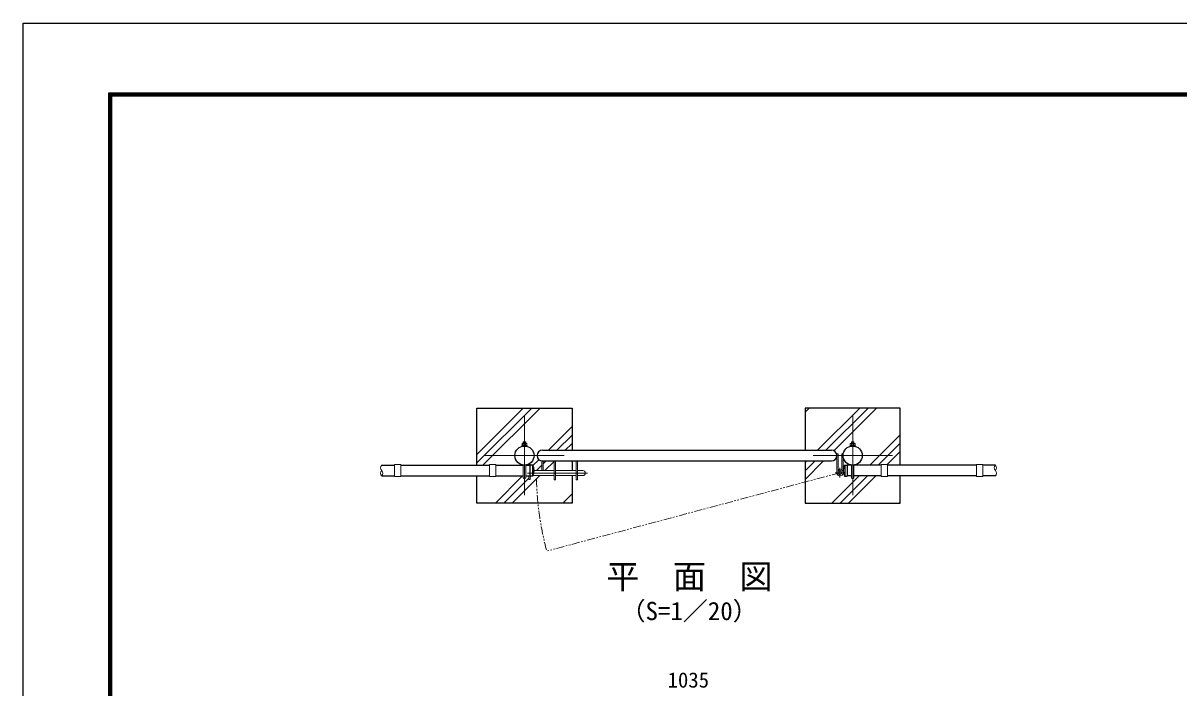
# Model space of a CAD drawing. Units: millimetres, scale not verified. Extents: x -4200 to 4200, y -2970 to 2970.
# Drawn here: x -4200 to -555, y 872 to 2970 of the extents above; entities that cross this region are included whole.
import ezdxf
from ezdxf.enums import TextEntityAlignment as Align

# ---------------------------------------------------------------- set-up
doc = ezdxf.new("R2010")
doc.units = ezdxf.units.MM
doc.header["$LTSCALE"] = 10
for name, pattern in [('DASHED', [7.5, 6, -1.5]), ('USER1', [50.8, 31.75, -6.35, 6.35, -6.35]), ('USER2', [5, 2.5, -0.5, 0.5, -0.5, 0.5, -0.5])]:
    doc.linetypes.add(name, pattern=pattern)
for name, color, linetype, lineweight in [('0-0_D-STR1', 1, 'Continuous', 25), ('0-1_D-DCR-HCH', 7, 'Continuous', 13), ('0-2_D-STR3', 3, 'Continuous', 13), ('0-3_D-BMK', 2, 'USER1', 13), ('0-4_D-STR4', 7, 'Continuous', 25), ('0-7_D-STR-DIM', 7, 'Continuous', 13), ('0-A_D-TTL-TXT', 7, 'Continuous', 25), ('0-C_D-TTL', 7, 'Continuous', 25)]:
    doc.layers.add(name, color=color, linetype=linetype, lineweight=lineweight)
doc.styles.add('ＭＳ ゴシック', font='')
doc.styles.get('ＭＳ ゴシック').set_extended_font_data('MS Gothic')

msp = doc.modelspace()

# ---------------------------------------------------------------- linework, layer by layer
at = {"layer": '0-0_D-STR1'}
for p, q in [((-2562.3, 1621.85), (-1651.3, 1621.85)), ((-3069.05, 1574.6), (-3029.05, 1574.6)), ((-3009.05, 1574.6), (-2729.05, 1574.6)), ((-2709.05, 1574.6), (-2623.05, 1574.6)), ((-2615.05, 1574.6), (-2602.05, 1574.6)), ((-2593.71, 1575.1), (-2602.05, 1575.1)), ((-2602.05, 1575.1), (-2602.05, 1540.1)), ((-2594.05, 1575.1), (-2594.05, 1540.1)), ((-2562.3, 1587.85), (-1651.3, 1587.85)), ((-1609.38, 1575.1), (-1601.05, 1575.1)), ((-1609.05, 1575.1), (-1609.05, 1540.1)), ((-1601.05, 1575.1), (-1601.05, 1540.1)), ((-1588.05, 1574.6), (-1601.05, 1574.6)), ((-1494.05, 1574.6), (-1580.05, 1574.6)), ((-1194.05, 1574.6), (-1474.05, 1574.6)), ((-1134.05, 1574.6), (-1174.05, 1574.6)), ((-3069.05, 1540.6), (-3029.05, 1540.6)), ((-3009.05, 1540.6), (-2729.05, 1540.6)), ((-2709.05, 1540.6), (-2623.05, 1540.6)), ((-2615.05, 1540.6), (-2602.05, 1540.6)), ((-2593.71, 1540.1), (-2602.05, 1540.1)), ((-1609.38, 1540.1), (-1601.05, 1540.1)), ((-1588.05, 1540.6), (-1601.05, 1540.6)), ((-1494.05, 1540.6), (-1580.05, 1540.6)), ((-1194.05, 1540.6), (-1474.05, 1540.6)), ((-1134.05, 1540.6), (-1174.05, 1540.6))]:
    msp.add_line(p, q, dxfattribs=at)
for centre in [(-2619.05, 1604.85), (-1584.05, 1604.85)]:
    msp.add_circle(centre, 30.25, dxfattribs=at)
for centre, radius, start, end in [((-2562.3, 1604.85), 17, 90, 270), ((-1651.3, 1604.85), 17, 270, 90), ((-2593.71, 1574.1), 1, 32.29827, 90), ((-2624.27, 1557.6), 35.72, 331.52136, 28.47864), ((-1578.82, 1557.6), 35.72, 151.52136, 208.47864), ((-1609.38, 1574.1), 1, 90, 147.70173), ((-2593.71, 1541.1), 1, 270, 327.70173), ((-1609.38, 1541.1), 1, 212.29827, 270)]:
    msp.add_arc(centre, radius, start, end, dxfattribs=at)
at = {"layer": '0-1_D-DCR-HCH'}
for p, q in [((-2769.05, 1581.93), (-2596.12, 1754.85)), ((-2769.05, 1608.45), (-2622.64, 1754.85)), ((-2749.86, 1574.6), (-2569.61, 1754.85)), ((-1734.05, 1741.89), (-1721.08, 1754.85)), ((-1694.98, 1621.85), (-1561.98, 1754.85)), ((-1668.46, 1621.85), (-1535.46, 1754.85)), ((-1643.93, 1619.87), (-1508.95, 1754.85)), ((-2543.51, 1621.85), (-2469.05, 1696.32)), ((-2516.99, 1621.85), (-2469.05, 1669.8)), ((-2490.48, 1621.85), (-2469.05, 1643.28)), ((-1530.1, 1574.6), (-1434.05, 1670.66)), ((-1503.58, 1574.6), (-1434.05, 1644.14)), ((-1475.07, 1576.6), (-1434.05, 1617.62)), ((-2592.21, 1573.15), (-2573.62, 1591.74)), ((-2581.24, 1557.6), (-2564.55, 1574.3)), ((-2560.05, 1578.8), (-2550.99, 1587.85)), ((-2554.73, 1557.6), (-2525.8, 1586.53)), ((-1734.05, 1529.76), (-1675.95, 1587.85)), ((-1734.05, 1556.27), (-1702.46, 1587.85)), ((-1734.05, 1582.79), (-1728.98, 1587.85)), ((-2710.51, 1454.85), (-2624.76, 1540.6)), ((-2683.99, 1454.85), (-2605.3, 1533.55)), ((-2657.48, 1454.85), (-2570.73, 1541.6)), ((-2600.8, 1538.05), (-2598.74, 1540.1)), ((-1649.85, 1454.85), (-1564.1, 1540.6)), ((-1623.33, 1454.85), (-1537.58, 1540.6)), ((-1596.82, 1454.85), (-1511.07, 1540.6)), ((-2498.38, 1454.85), (-2469.05, 1484.18)), ((-1437.72, 1454.85), (-1434.05, 1458.52)), ((-2471.86, 1454.85), (-2469.05, 1457.67))]:
    msp.add_line(p, q, dxfattribs=at)
at = {"layer": '0-2_D-STR3'}
for p, q in [((-2613.12, 1643.2), (-2624.69, 1643.2)), ((-2623.05, 1643.2), (-2623.05, 1647.4)), ((-2622.8, 1642.5), (-2622.8, 1636.7)), ((-2622.35, 1643.2), (-2622.35, 1648.1)), ((-2621.85, 1648.6), (-2616.25, 1648.6)), ((-2615.05, 1647.4), (-2616.25, 1648.6)), ((-2615.75, 1643.2), (-2615.75, 1648.1)), ((-2615.3, 1642.5), (-2615.3, 1636.7)), ((-2615.05, 1643.2), (-2615.05, 1647.4)), ((-2611.55, 1636.7), (-2611.55, 1642.5)), ((-1578.12, 1643.2), (-1589.69, 1643.2)), ((-1588.05, 1643.2), (-1588.05, 1647.4)), ((-1587.8, 1642.5), (-1587.8, 1636.7)), ((-1587.35, 1643.2), (-1587.35, 1648.1)), ((-1586.85, 1648.6), (-1581.25, 1648.6)), ((-1580.05, 1647.4), (-1581.25, 1648.6)), ((-1580.75, 1643.2), (-1580.75, 1648.1)), ((-1580.3, 1642.5), (-1580.3, 1636.7)), ((-1580.05, 1643.2), (-1580.05, 1647.4)), ((-1576.55, 1636.7), (-1576.55, 1642.5)), ((-2627.05, 1636.7), (-2611.05, 1636.7)), ((-2627.05, 1635.1), (-2627.05, 1636.7)), ((-1634.3, 1550.85), (-1634.3, 1610.85)), ((-1629.8, 1610.85), (-1634.3, 1610.85)), ((-1629.8, 1550.85), (-1629.8, 1610.85)), ((-1614.3, 1550.85), (-1614.3, 1610.85)), ((-1592.05, 1636.7), (-1576.05, 1636.7)), ((-1592.05, 1635.1), (-1592.05, 1636.7)), ((-3029.05, 1576.6), (-3029.05, 1538.6)), ((-3029.05, 1576.6), (-3009.05, 1576.6)), ((-3009.05, 1576.6), (-3009.05, 1538.6)), ((-2729.05, 1576.6), (-2729.05, 1538.6)), ((-2729.05, 1576.6), (-2709.05, 1576.6)), ((-2709.05, 1576.6), (-2709.05, 1538.6)), ((-2623.05, 1536.23), (-2623.05, 1574.87)), ((-2615.05, 1536.23), (-2615.05, 1574.87)), ((-2605.3, 1577.91), (-2605.3, 1574.6)), ((-2605.3, 1577.91), (-2600.8, 1577.91)), ((-2600.8, 1575.1), (-2600.8, 1577.91)), ((-2564.55, 1587.85), (-2564.55, 1557.6)), ((-2560.05, 1587.85), (-2564.55, 1587.85)), ((-2560.05, 1587.85), (-2560.05, 1557.6)), ((-2525.3, 1587.85), (-2525.3, 1528.6)), ((-2520.8, 1587.85), (-2520.8, 1528.6)), ((-2456.3, 1587.85), (-2456.3, 1528.6)), ((-2451.8, 1587.85), (-2451.8, 1528.6)), ((-1588.05, 1536.23), (-1588.05, 1574.87)), ((-1580.05, 1536.23), (-1580.05, 1574.87)), ((-1494.05, 1576.6), (-1494.05, 1538.6)), ((-1474.05, 1576.6), (-1494.05, 1576.6)), ((-1474.05, 1576.6), (-1474.05, 1538.6)), ((-1194.05, 1576.6), (-1194.05, 1538.6)), ((-1174.05, 1576.6), (-1194.05, 1576.6)), ((-1174.05, 1576.6), (-1174.05, 1538.6)), ((-3029.05, 1538.6), (-3009.05, 1538.6)), ((-2729.05, 1538.6), (-2709.05, 1538.6)), ((-2605.3, 1540.6), (-2605.3, 1529.91)), ((-2600.8, 1529.91), (-2600.8, 1540.1)), ((-2592.33, 1541.6), (-2525.3, 1541.6)), ((-2588.55, 1557.6), (-2525.3, 1557.6)), ((-2520.8, 1557.6), (-2456.3, 1557.6)), ((-2520.8, 1541.6), (-2456.3, 1541.6)), ((-2451.8, 1557.6), (-2435.3, 1557.6)), ((-2451.8, 1541.6), (-2435.3, 1541.6)), ((-1629.8, 1559.21), (-1627.22, 1555.51)), ((-1474.05, 1538.6), (-1494.05, 1538.6)), ((-1174.05, 1538.6), (-1194.05, 1538.6)), ((-2605.3, 1529.91), (-2600.8, 1529.91)), ((-2525.3, 1528.6), (-2520.8, 1528.6)), ((-2456.3, 1528.6), (-2451.8, 1528.6))]:
    msp.add_line(p, q, dxfattribs=at)
for points in [[(-2611.55, 1636.7), (-2626.55, 1636.7), (-2626.55, 1642.5)], [(-2621.85, 1648.6), (-2623.05, 1647.4), (-2615.05, 1647.4)], [(-1576.55, 1636.7), (-1591.55, 1636.7), (-1591.55, 1642.5)], [(-1586.85, 1648.6), (-1588.05, 1647.4), (-1580.05, 1647.4)], [(-2627.05, 1635.1), (-2611.05, 1635.1), (-2611.05, 1636.7)], [(-1618.8, 1559.47), (-1618.8, 1610.85), (-1614.3, 1610.85)], [(-1592.05, 1635.1), (-1576.05, 1635.1), (-1576.05, 1636.7)]]:
    msp.add_lwpolyline(points, dxfattribs=at)
for centre, radius, start, end in [((-2624.67, 1640.34), 2.86, 49.0514, 130.9486), ((-2619.05, 1632.81), 10.39, 68.85295, 111.14705), ((-2613.42, 1640.41), 2.81, 48.21899, 131.78101), ((-1589.67, 1640.34), 2.86, 49.0514, 130.9486), ((-1584.05, 1632.81), 10.39, 68.85295, 111.14705), ((-1578.42, 1640.41), 2.81, 48.21899, 131.78101), ((-2435.3, 1549.6), 8, 270, 90), ((-1624.3, 1550.85), 10, 180, 123.36701), ((-1624.3, 1550.85), 5.5, 180, 122.15304)]:
    msp.add_arc(centre, radius, start, end, dxfattribs=at)
at = {"layer": '0-2_D-STR3', "linetype": 'DASHED'}
for centre in [(-2619.05, 1536.23), (-1584.05, 1536.23)]:
    msp.add_arc(centre, 4, 180, 0, dxfattribs=at)
at = {"layer": '0-3_D-BMK'}
for p, q in [((-2619.05, 1729.85), (-2619.05, 1479.85)), ((-1584.05, 1729.85), (-1584.05, 1479.85)), ((-2744.05, 1604.85), (-2494.05, 1604.85)), ((-1709.05, 1604.85), (-1459.05, 1604.85)), ((-2609.11, 1549.6), (-2420.62, 1549.6)), ((-1639.83, 1550.85), (-1608.77, 1550.85)), ((-1624.3, 1535.32), (-1624.3, 1566.38))]:
    msp.add_line(p, q, dxfattribs=at)
at = {"layer": '0-3_D-BMK', "linetype": 'USER2'}
msp.add_line((-1624.3, 1550.85), (-2546.56, 1304.05), dxfattribs=at)
msp.add_arc((-1624.55, 1551.1), 956.76, 181.26933, 195, dxfattribs=at)
at = {"layer": '0-4_D-STR4'}
for p, q in [((-2469.05, 1754.85), (-2469.05, 1621.85)), ((-1734.05, 1754.85), (-1734.05, 1621.85)), ((-2469.05, 1587.85), (-2469.05, 1557.6))]:
    msp.add_line(p, q, dxfattribs=at)
for points in [[(-2769.05, 1574.6), (-2769.05, 1754.85), (-2469.05, 1754.85)], [(-1434.05, 1574.6), (-1434.05, 1754.85), (-1734.05, 1754.85)], [(-1734.05, 1587.85), (-1734.05, 1454.85), (-1434.05, 1454.85), (-1434.05, 1540.6)], [(-2469.05, 1541.6), (-2469.05, 1454.85), (-2769.05, 1454.85), (-2769.05, 1540.6)]]:
    msp.add_lwpolyline(points, dxfattribs=at)
at = {"layer": '0-7_D-STR-DIM'}
for centre, start, end in [((-3060.49, 1566.1), 135.18146, 224.81854), ((-1125.49, 1566.1), 135.18146, 224.81854), ((-1142.6, 1566.1), 315.18146, 44.81854), ((-3060.49, 1549.1), 135.18146, 224.81854), ((-3077.6, 1549.1), 315.18146, 44.81854), ((-1142.6, 1549.1), 315.18146, 44.81854)]:
    msp.add_arc(centre, 12.06, start, end, dxfattribs=at)
at = {"layer": '0-C_D-TTL', "color": 2}
msp.add_lwpolyline([(-4200, 2970), (4200, 2970), (4200, -2970), (-4200, -2970)], close=True, dxfattribs=at)
at = {"layer": '0-C_D-TTL'}
for points in [[(-3930, 2750), (3930, 2750), (3930, -2750), (-3930, -2750)], [(-3927.5, 2747.5), (3927.5, 2747.5), (3927.5, -2747.5), (-3927.5, -2747.5)], [(-3925, 2745), (3925, 2745), (3925, -2745), (-3925, -2745)], [(-3922.5, 2742.5), (3922.5, 2742.5), (3922.5, -2742.5), (-3922.5, -2742.5)], [(-3920, 2740), (3920, 2740), (3920, -2740), (-3920, -2740)]]:
    msp.add_lwpolyline(points, close=True, dxfattribs=at)

# ---------------------------------------------------------------- texts
at = {"layer": '0-7_D-STR-DIM', "style": 'ＭＳ ゴシック'}
msp.add_text('1035', height=48.09, dxfattribs=at).set_placement((-2167.8, 858.12), align=Align.BOTTOM_LEFT)
at = {"layer": '0-A_D-TTL-TXT', "style": 'ＭＳ ゴシック'}
for s, height, p in [('平\u3000面\u3000図', 76.98, (-2361.44, 1161.33)), ('（S=1／20）', 57.7, (-2315.96, 1068.13))]:
    msp.add_text(s, height=height, dxfattribs=at).set_placement(p, align=Align.BOTTOM_LEFT)

doc.saveas('drawing.dxf')
